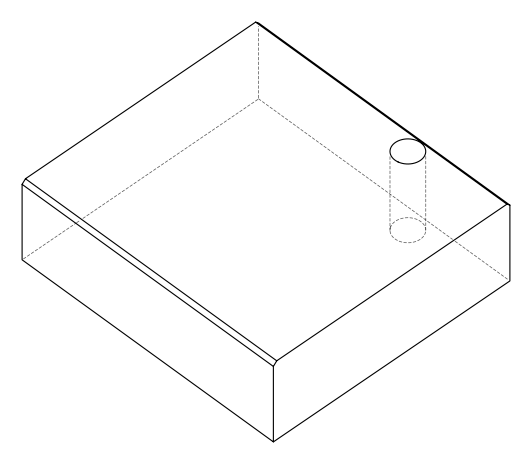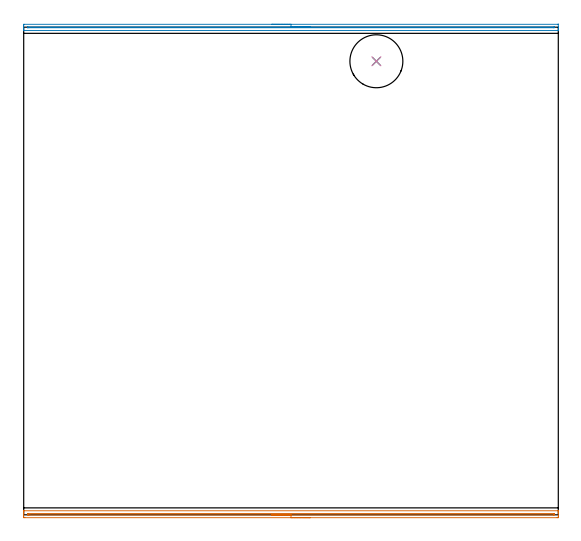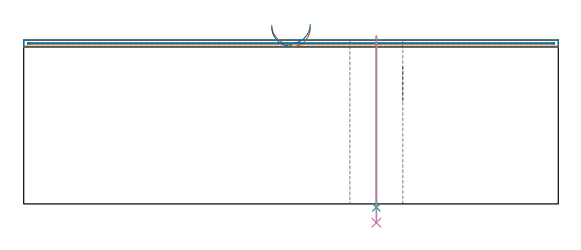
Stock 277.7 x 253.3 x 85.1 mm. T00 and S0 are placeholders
(PLAN: 4 operations, 2 tool changes, 9.9 min)
(1 AREA_MILL | FG_CHAMFER_SURFACE | UGT0205_001 | 4.59 min | 1805 mm3)
(2 AREA_MILL_1 | FG_CHAMFER_SURFACE_1 | UGT0205_001 | 4.59 min | 1422 mm3)
(3 INDEXABLE_INSERT_DRILL_THROUGH_HOLE_FROM_SOLID | STEP1HOLE | NXT0302_006 | 0.36 min | 20448 mm3)
(4 DRILL_TO_ENLARGE_THROUGH_HOLE | STEP1HOLE | UGT0301_390 | 0.39 min | 30074 mm3)
(TOOL UGT0205_001 | Chamfer Mill 20 x 3 x 45 deg. | D20 FL50 Z2)
(TOOL NXT0302_006 | Index. Insert Drill 17.5mm [880-D1750L25-05] | D17.5 PA176 FL88 Z2)
(TOOL UGT0301_390 | Twist Drill 27.5 mm | D27.5 PA118 FL165 Z2)
(OP 1 AREA_MILL)
G17 G21 G94 G90
T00 M6
G54
G17 G0 G90 X148.85 Y-1.5 S1061 M3
G43 Z95.1 H0
Z91.5
G94 G1 X148.812 Z90.628 F250.
X148.698 Z89.764
X148.509 Z88.912
X148.247 Z88.08
X147.913 Z87.274
X147.51 Z86.5
X147.042 Z85.764
X146.51 Z85.072
X145.921 Z84.429
X145.278 Z83.84
X144.586 Z83.308
X143.85 Z82.84
X143.076 Z82.437
X142.27 Z82.103
X141.438 Z81.841
X140.586 Z81.652
X139.722 Z81.538
X138.85 Z81.5
X0.598 Y-1.499 Z81.501
X0.125 Y-1.494 Z81.502
X0.009 Y-1.49 Z81.504
X0. Y-1.025 Z81.969
Y-0.443 Z82.554
Y-0.142 Z82.854
Y0.44 Z83.436
Y0.742 Z83.736
Y1.345 Z84.344
Y1.625 Z84.624
Y1.776 Z84.775
X0.007 Y2.089 Z85.08
X0.009 Y2.097 Z85.088
X0.152 Y2.1 Z85.1
X277.548
X277.691 Y2.097 Z85.088
X277.693 Y2.089 Z85.08
X277.7 Y1.775 Z84.774
Y1.345 Z84.344
Y0.742 Z83.736
Y-0.443 Z82.553
X277.696 Y-1.025 Z81.969
X277.691 Y-1.49 Z81.504
X277.575 Y-1.494 Z81.502
X277.102 Y-1.5 Z81.5
X138.85
Y-0.086 Z82.914
X3.218
X2.382 Y-0.085 Z82.915
X2.324 Y-0.084 Z82.916
X2.01 Y-0.074 Z82.926
X2.007 Y0.023 Z83.023
X2.003 Y0.234 Z83.234
X2.01 Y0.554 Z83.554
X2.016 Y0.679 Z83.679
X2.058 Y0.681 Z83.681
X2.16 Y0.684 Z83.684
X2.364 Y0.686 Z83.686
X2.382
X275.318 Y0.685 Z83.685
X275.376 Y0.684 Z83.684
X275.69 Y0.674 Z83.674
X275.693 Y0.577 Z83.577
X275.698 Y0.365 Z83.365
X275.694 Y0.111 Z83.111
X275.69 Y-0.072 Z82.928
X275.318 Y-0.084 Z82.916
X275.261 Y-0.085 Z82.915
X138.85 Y-0.086 Z82.914
X137.978 Z82.952
X137.114 Z83.066
X136.262 Z83.255
X135.43 Z83.517
X134.624 Z83.851
X133.85 Z84.254
X133.114 Z84.723
X132.422 Z85.254
X131.779 Z85.843
X131.19 Z86.486
X130.658 Z87.178
X130.19 Z87.914
X129.787 Z88.688
X129.453 Z89.494
X129.191 Z90.326
X129.002 Z91.178
X128.888 Z92.043
X128.85 Z92.914
G0 Z95.1
M5
M2
(OP 2 AREA_MILL_1)
G17 G21 G94 G90
T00 M6
G54
G17 G0 G90 X128.85 Y254.8 S1061 M3
G43 Z95.1 H0
Z91.9
G94 G1 X128.888 Z91.029 F250.
X129.002 Z90.164
X129.191 Z89.312
X129.453 Z88.48
X129.787 Z87.674
X130.19 Z86.9
X130.658 Z86.164
X131.19 Z85.472
X131.779 Z84.829
X132.422 Z84.24
X133.114 Z83.709
X133.85 Z83.24
X134.624 Z82.837
X135.43 Z82.503
X136.262 Z82.241
X137.114 Z82.052
X137.978 Z81.938
X138.85 Z81.9
X277.397
X277.698 Y254.798 Z81.899
X277.699 Y254.797 Z81.9
X277.7 Y253.635 Z83.061
Y253.04 Z83.659
Y252.765 Z83.934
Y251.801 Z84.898
X277.698 Y251.699 Z84.993
X277.69 Y251.603 Z85.088
X277.547 Y251.6 Z85.1
X0.152
X0.01 Y251.603 Z85.088
X0.002 Y251.699 Z84.993
X0. Y251.801 Z84.898
Y252.489 Z84.21
Y253.04 Z83.659
Y253.635 Z83.061
Y253.932 Z82.764
Y254.505 Z82.191
X0.001 Y254.797 Z81.9
X0.002 Y254.798 Z81.899
X0.303 Y254.8 Z81.9
X138.85
Y253.386 Z83.314
X275.318 Y253.385 Z83.315
X275.577 Y253.382 Z83.318
X275.66 Y253.379 Z83.321
X275.691 Y253.374 Z83.326
X275.693 Y253.358 Z83.342
X275.697 Y253.266 Z83.435
X275.689 Y253.021 Z83.679
X275.318 Y253.017 Z83.683
X275.061 Y253.015 Z83.685
X2.763 Y253.014 Z83.686
X2.382 Y253.015 Z83.685
X2.123 Y253.018 Z83.682
X2.04 Y253.021 Z83.679
X2.009 Y253.026 Z83.674
X2.007 Y253.042 Z83.658
X2.003 Y253.135 Z83.565
X2.01 Y253.354 Z83.346
X2.017 Y253.38 Z83.32
X2.025 Y253.382 Z83.318
X2.055 Y253.384 Z83.316
X2.116 Y253.385 Z83.315
X2.24 Y253.386 Z83.314
X138.85
X139.722 Z83.352
X140.586 Z83.466
X141.438 Z83.655
X142.27 Z83.917
X143.076 Z84.251
X143.85 Z84.654
X144.586 Z85.123
X145.278 Z85.654
X145.921 Z86.243
X146.51 Z86.886
X147.042 Z87.579
X147.51 Z88.314
X147.913 Z89.088
X148.247 Z89.894
X148.509 Z90.726
X148.698 Z91.578
X148.812 Z92.443
X148.85 Z93.314
G0 Z95.1
M5
M2
(OP 3 INDEXABLE_INSERT_DRILL_THROUGH_HOLE_FROM_SOLID)
G17 G21 G94 G90
T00 M6
G54
G17 G0 G90 X183.2 Y235.6 S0 M3
G43 Z95.1 H1
G94 G81 G98 Z-1.806 F250. R87.1
G80
M5
M2
(OP 4 DRILL_TO_ENLARGE_THROUGH_HOLE)
G17 G21 G94 G90
T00 M6
G54
G17 G0 G90 X183.2 Y235.6 S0 M3
G43 Z95.1 H0
G94 G73 G98 Z-9.762 F250. Q23.715 R87.1
G80
M5
M2
